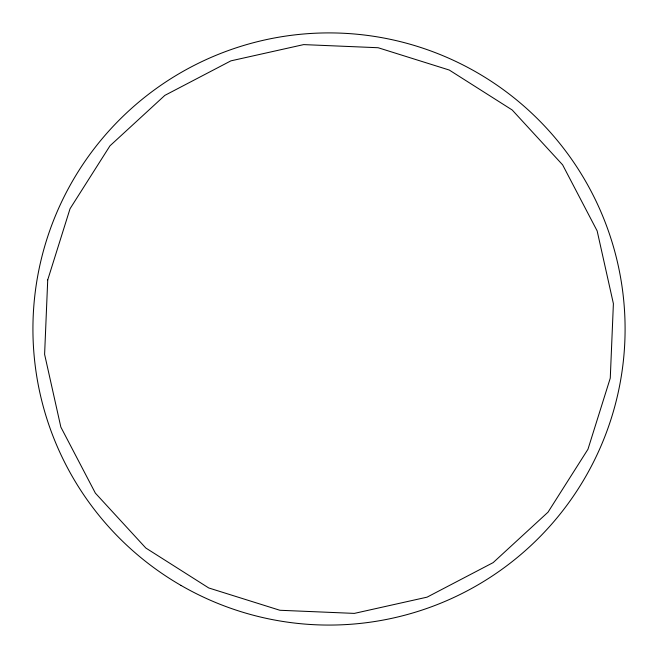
<?xml version="1.0" encoding="UTF-8"?>
<svg xmlns="http://www.w3.org/2000/svg" width="658" height="658" viewBox="0 0 658 658"><rect width="100%" height="100%" fill="white"/><g stroke="black" fill="none" stroke-linecap="round" stroke-linejoin="round"><path stroke-width="0.99" d="M47.73 279.872L44.604 354.341L60.849 427.083L95.377 493.146L145.821 548.024L208.751 587.964L279.872 610.27L354.341 613.396L427.083 597.151L493.146 562.623L548.024 512.179L587.964 449.25L610.27 378.128L613.396 303.659L597.151 230.917L562.623 164.854L512.179 109.976L449.25 70.036L378.128 47.73L303.659 44.604L230.917 60.849L164.854 95.377L109.976 145.821L70.036 208.751L47.73 279.872M180.958 585.398A296.084 296.084 0 0 0 625.092 329A296.084 296.084 0 0 0 180.975 72.569A296.084 296.084 0 0 0 180.958 585.398"/></g></svg>
